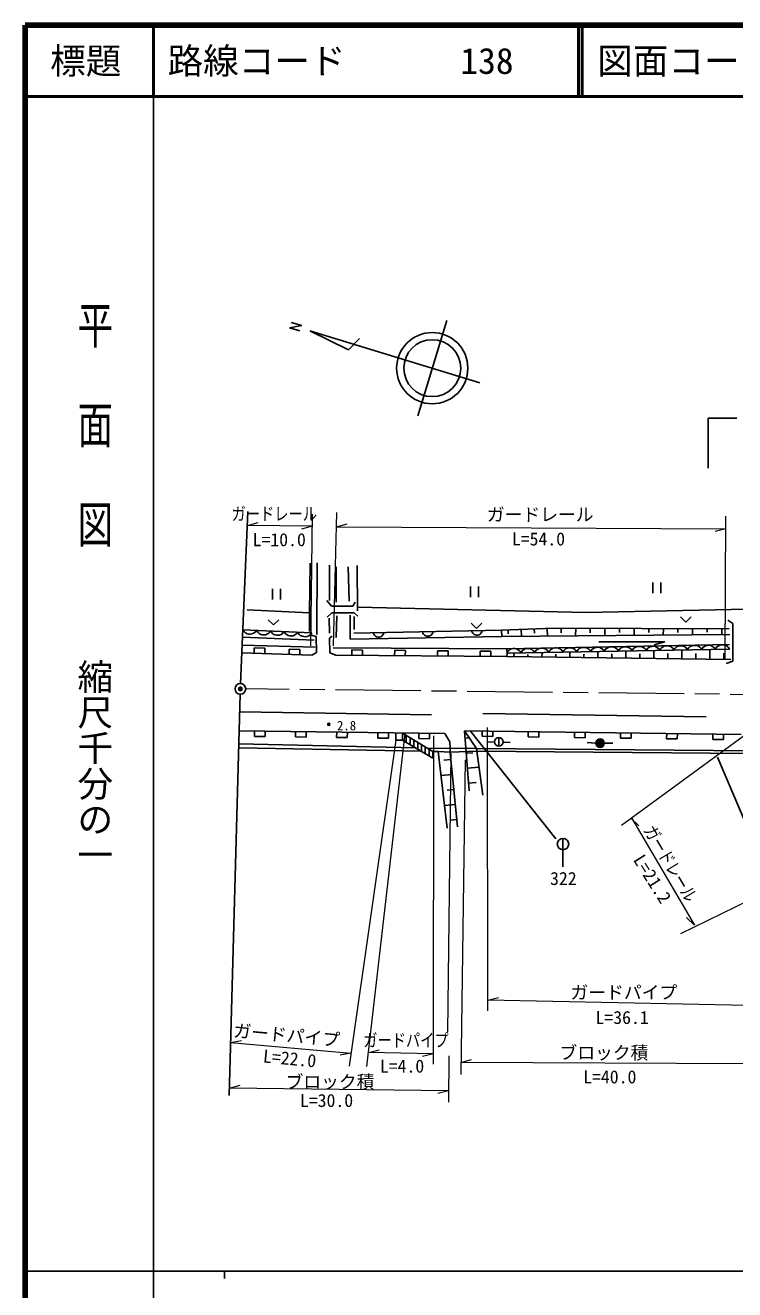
# Model space of a CAD drawing. Units: millimetres, scale not verified. Extents: x 40000 to 680000, y 20000 to 380000.
# Drawn here: x 40000 to 139700, y 202409 to 380000 of the extents above; entities that cross this region are included whole.
import ezdxf
from ezdxf.enums import TextEntityAlignment as Align

# ---------------------------------------------------------------- set-up
doc = ezdxf.new("R2010")
doc.units = ezdxf.units.MM
doc.header["$LTSCALE"] = 1000
doc.header["$PDMODE"] = 32
doc.header["$PDSIZE"] = 500
doc.linetypes.add('CHAIN', pattern=[18.5, 12, -1.5, 3.5, -1.5])
for name, color, linetype, lineweight in [('M-BGD', 7, 'Continuous', 25), ('M-BMK', 2, 'CHAIN', 13), ('M-BMK-OTRS', 5, 'Continuous', 25), ('M-BMK-SRVR', 3, 'Continuous', 25), ('M-STR-HTXT', 7, 'Continuous', 13), ('M-STR-STRC', 7, 'Continuous', 25), ('M-TTL', 2, 'Continuous', 140), ('M-TTL-BAND', 7, 'Continuous', 25), ('M-TTL-LINE', 7, 'Continuous', 50)]:
    doc.layers.add(name, color=color, linetype=linetype, lineweight=lineweight)
doc.layers.add('M-OTRS', color=6, linetype='Continuous')
doc.layers.add('M-TTL-TXT', color=7, linetype='Continuous')
doc.styles.add('@ＭＳ ゴシック', font='')
doc.styles.add('ＭＳ ゴシック', font='')
doc.styles.get('@ＭＳ ゴシック').set_extended_font_data('@MS Gothic')
doc.styles.get('ＭＳ ゴシック').set_extended_font_data('MS Gothic')

msp = doc.modelspace()

# ---------------------------------------------------------------- linework, layer by layer
at = {"layer": 'M-BGD'}
for p, q in [((79941, 297466), (80032, 304453)), ((81042, 304509), (80950, 294437)), ((82751, 304173), (82751, 299229)), ((83673, 303925), (83698, 298969)), ((85375, 303929), (85498, 299107)), ((86653, 304117), (86683, 297741)), ((74749, 300828), (74749, 299328)), ((75889, 299328), (75889, 300828)), ((102573, 301178), (102573, 299678)), ((103713, 299678), (103713, 301178)), ((128186, 301760), (128186, 300260)), ((129326, 300260), (129326, 301760)), ((82385, 299198), (83026, 298405)), ((83026, 298405), (86016, 298435)), ((86016, 298435), (86383, 298985)), ((71185, 297893), (79941, 297466)), ((79941, 297466), (79941, 294842)), ((82415, 296879), (83087, 297459)), ((82697, 296723), (82746, 294599)), ((83087, 297459), (86230, 297459)), ((83796, 297040), (83698, 294013)), ((85644, 293801), (85644, 297158)), ((86226, 296948), (86226, 295117)), ((86230, 297459), (86718, 297001)), ((86744, 298290), (118814, 297539)), ((118814, 297539), (146504, 298114)), ((132098, 296900), (132848, 296180)), ((132848, 296180), (133598, 296900)), ((70582, 295110), (80248, 294682)), ((70582, 295110), (70687, 294915)), ((70687, 294915), (70796, 294796)), ((72239, 294732), (72358, 294841)), ((72358, 294841), (72480, 295026)), ((72480, 295026), (72591, 294821)), ((72591, 294821), (72706, 294695)), ((74153, 296504), (74903, 295784)), ((74349, 294743), (74478, 294937)), ((74478, 294937), (74583, 294742)), ((74903, 295784), (75653, 296504)), ((76254, 294668), (76376, 294853)), ((76376, 294853), (76482, 294658)), ((86194, 294625), (106927, 295033)), ((95811, 294814), (95874, 294636)), ((97254, 294663), (97310, 294844)), ((102667, 296006), (103417, 295286)), ((102722, 294950), (102785, 294772)), ((103417, 295286), (104167, 296006)), ((104165, 294799), (104222, 294980)), ((106927, 295033), (114268, 295325)), ((106952, 294154), (106927, 295033)), ((107845, 295070), (107867, 294525)), ((109680, 295143), (109718, 294179)), ((111515, 295216), (111540, 294604)), ((113350, 295289), (113393, 294212)), ((114268, 295325), (138910, 295227)), ((115295, 295321), (115292, 294666)), ((117348, 295313), (117344, 294248)), ((119402, 295305), (119399, 294682)), ((121455, 295297), (121451, 294285)), ((123509, 295289), (123506, 294698)), ((125562, 295280), (125559, 294322)), ((127616, 295272), (127614, 294713)), ((129669, 295264), (129666, 294359)), ((131723, 295256), (131721, 294729)), ((133776, 295248), (133773, 294396)), ((135830, 295240), (135828, 294745)), ((137883, 295232), (137880, 294433)), ((139420, 295998), (138718, 296426)), ((139420, 290688), (139420, 295998)), ((80614, 293644), (70537, 294071)), ((70796, 294796), (70943, 294675)), ((70943, 294675), (71166, 294551)), ((71166, 294551), (71392, 294503)), ((71392, 294503), (71620, 294493)), ((71620, 294493), (71849, 294521)), ((71849, 294521), (72082, 294625)), ((72082, 294625), (72239, 294732)), ((72706, 294695), (72860, 294568)), ((72860, 294568), (73095, 294438)), ((73095, 294438), (73333, 294387)), ((73333, 294387), (73572, 294377)), ((73572, 294377), (73814, 294406)), ((73814, 294406), (74059, 294515)), ((74059, 294515), (74224, 294628)), ((74224, 294628), (74349, 294743)), ((74583, 294742), (74692, 294623)), ((74692, 294623), (74839, 294503)), ((74839, 294503), (75062, 294379)), ((75062, 294379), (75288, 294331)), ((75288, 294331), (75516, 294321)), ((75516, 294321), (75745, 294349)), ((75745, 294349), (75978, 294452)), ((75978, 294452), (76135, 294559)), ((76135, 294559), (76254, 294668)), ((76482, 294658), (76590, 294539)), ((76590, 294539), (76737, 294419)), ((76737, 294419), (76960, 294295)), ((76960, 294295), (77186, 294247)), ((77186, 294247), (77414, 294237)), ((77414, 294237), (77643, 294264)), ((77643, 294264), (77876, 294368)), ((77876, 294368), (78033, 294475)), ((78033, 294475), (78152, 294584)), ((78152, 294584), (78274, 294769)), ((78274, 294769), (78385, 294564)), ((78385, 294564), (78500, 294439)), ((78500, 294439), (78654, 294312)), ((78654, 294312), (78889, 294181)), ((78889, 294181), (79127, 294131)), ((79127, 294131), (79367, 294120)), ((79367, 294120), (79608, 294149)), ((79608, 294149), (79853, 294259)), ((79853, 294259), (80018, 294371)), ((80018, 294371), (80144, 294486)), ((80144, 294486), (80272, 294681)), ((80889, 294132), (80187, 294346)), ((80920, 291904), (80889, 294132)), ((83148, 294224), (82751, 293919)), ((82751, 293919), (82812, 291843)), ((106952, 294154), (85644, 293801)), ((88900, 294678), (88963, 294499)), ((88963, 294499), (89056, 294351)), ((89056, 294351), (89209, 294204)), ((89209, 294204), (89361, 294117)), ((89361, 294117), (89542, 294061)), ((89542, 294061), (89782, 294066)), ((89782, 294066), (89961, 294129)), ((89961, 294129), (90109, 294222)), ((90109, 294222), (90256, 294375)), ((90256, 294375), (90343, 294527)), ((90343, 294527), (90399, 294708)), ((95874, 294636), (95967, 294487)), ((95967, 294487), (96120, 294340)), ((96120, 294340), (96272, 294253)), ((96272, 294253), (96453, 294197)), ((96453, 294197), (96693, 294202)), ((96693, 294202), (96872, 294265)), ((96872, 294265), (97020, 294358)), ((97020, 294358), (97167, 294511)), ((97167, 294511), (97254, 294663)), ((102785, 294772), (102878, 294623)), ((102878, 294623), (103031, 294476)), ((103031, 294476), (103183, 294389)), ((103183, 294389), (103364, 294333)), ((103364, 294333), (103604, 294338)), ((103604, 294338), (103783, 294401)), ((103783, 294401), (103931, 294494)), ((103931, 294494), (104078, 294647)), ((104078, 294647), (104165, 294799)), ((139027, 294444), (106952, 294154)), ((120620, 293401), (129869, 293401)), ((129869, 293401), (128369, 292981)), ((70442, 291873), (80279, 291538)), ((70488, 292938), (80737, 292667)), ((72178, 292564), (72152, 291815)), ((73677, 292513), (72178, 292564)), ((73651, 291764), (73677, 292513)), ((77096, 292397), (77070, 291647)), ((78595, 292346), (77096, 292397)), ((78569, 291596), (78595, 292346)), ((80279, 291538), (80920, 291904)), ((82812, 291843), (83636, 291538)), ((107675, 292442), (83257, 292550)), ((83636, 291538), (107694, 291327)), ((85900, 292268), (85893, 291518)), ((87400, 292255), (85900, 292268)), ((87393, 291505), (87400, 292255)), ((91914, 292215), (91908, 291465)), ((93414, 292202), (91914, 292215)), ((93408, 291452), (93414, 292202)), ((97929, 292163), (97922, 291413)), ((99429, 292150), (97929, 292163)), ((99422, 291400), (99429, 292150)), ((103944, 292110), (103937, 291360)), ((105444, 292097), (103944, 292110)), ((105437, 291347), (105444, 292097)), ((107783, 292033), (107667, 291831)), ((107675, 292442), (138949, 293022)), ((107705, 291831), (107675, 292442)), ((107705, 291831), (107694, 291327)), ((107694, 291327), (139145, 290932)), ((138962, 292397), (107705, 291831)), ((107901, 292155), (107783, 292033)), ((108059, 292278), (107901, 292155)), ((108297, 292402), (108059, 292278)), ((108536, 292447), (108297, 292402)), ((108776, 292451), (108536, 292447)), ((108677, 291315), (108684, 291849)), ((109017, 292415), (108776, 292451)), ((109259, 292300), (109017, 292415)), ((109421, 292183), (109259, 292300)), ((109543, 292065), (109421, 292183)), ((109667, 291867), (109543, 292065)), ((109777, 292059), (109667, 291867)), ((109889, 292175), (109777, 292059)), ((110039, 292292), (109889, 292175)), ((110265, 292410), (110039, 292292)), ((110492, 292452), (110265, 292410)), ((110720, 292456), (110492, 292452)), ((110643, 291290), (110647, 291647)), ((110949, 292422), (110720, 292456)), ((111179, 292312), (110949, 292422)), ((111333, 292201), (111179, 292312)), ((111449, 292089), (111333, 292201)), ((111566, 291901), (111449, 292089)), ((111683, 292103), (111566, 291901)), ((111801, 292226), (111683, 292103)), ((111958, 292349), (111801, 292226)), ((112196, 292473), (111958, 292349)), ((112435, 292517), (112196, 292473)), ((112675, 292522), (112435, 292517)), ((112609, 291265), (112617, 291920)), ((112916, 292486), (112675, 292522)), ((113158, 292370), (112916, 292486)), ((113320, 292253), (113158, 292370)), ((113442, 292135), (113320, 292253)), ((113566, 291938), (113442, 292135)), ((113682, 292140), (113566, 291938)), ((113800, 292262), (113682, 292140)), ((113958, 292385), (113800, 292262)), ((114196, 292509), (113958, 292385)), ((114435, 292553), (114196, 292509)), ((114675, 292558), (114435, 292553)), ((114574, 291241), (114580, 291670)), ((114916, 292522), (114675, 292558)), ((115158, 292406), (114916, 292522)), ((115320, 292289), (115158, 292406)), ((115442, 292172), (115320, 292289)), ((115566, 291974), (115442, 292172)), ((115676, 292166), (115566, 291974)), ((115788, 292282), (115676, 292166)), ((115938, 292399), (115788, 292282)), ((116164, 292517), (115938, 292399)), ((116391, 292559), (116164, 292517)), ((116619, 292563), (116391, 292559)), ((116540, 291216), (116550, 291992)), ((116848, 292529), (116619, 292563)), ((117078, 292419), (116848, 292529)), ((117232, 292308), (117078, 292419)), ((117348, 292196), (117232, 292308)), ((117465, 292008), (117348, 292196)), ((117582, 292210), (117465, 292008)), ((117700, 292332), (117582, 292210)), ((117857, 292455), (117700, 292332)), ((118095, 292580), (117857, 292455)), ((118334, 292624), (118095, 292580)), ((118574, 292628), (118334, 292624)), ((118506, 291191), (118512, 291693)), ((118815, 292593), (118574, 292628)), ((119057, 292477), (118815, 292593)), ((119219, 292360), (119057, 292477)), ((119341, 292242), (119219, 292360)), ((119465, 292044), (119341, 292242)), ((119576, 292236), (119465, 292044)), ((119688, 292352), (119576, 292236)), ((119837, 292469), (119688, 292352)), ((120063, 292587), (119837, 292469)), ((120291, 292629), (120063, 292587)), ((120519, 292633), (120291, 292629)), ((120471, 291167), (120482, 292063)), ((120747, 292600), (120519, 292633)), ((120977, 292490), (120747, 292600)), ((121131, 292378), (120977, 292490)), ((121247, 292267), (121131, 292378)), ((121365, 292079), (121247, 292267)), ((121481, 292281), (121365, 292079)), ((121599, 292403), (121481, 292281)), ((121757, 292526), (121599, 292403)), ((121995, 292650), (121757, 292526)), ((122234, 292694), (121995, 292650)), ((122474, 292699), (122234, 292694)), ((122437, 291142), (122444, 291716)), ((122714, 292663), (122474, 292699)), ((122957, 292548), (122714, 292663)), ((123119, 292430), (122957, 292548)), ((123241, 292313), (123119, 292430)), ((123364, 292115), (123241, 292313)), ((123475, 292307), (123364, 292115)), ((123587, 292423), (123475, 292307)), ((123737, 292540), (123587, 292423)), ((123963, 292658), (123737, 292540)), ((124190, 292700), (123963, 292658)), ((124418, 292704), (124190, 292700)), ((124403, 291117), (124415, 292134)), ((124647, 292670), (124418, 292704)), ((124877, 292560), (124647, 292670)), ((125031, 292449), (124877, 292560)), ((125147, 292337), (125031, 292449)), ((125264, 292149), (125147, 292337)), ((125381, 292351), (125264, 292149)), ((125498, 292474), (125381, 292351)), ((125656, 292596), (125498, 292474)), ((125894, 292721), (125656, 292596)), ((126133, 292765), (125894, 292721)), ((126373, 292769), (126133, 292765)), ((126368, 291093), (126376, 291739)), ((126614, 292734), (126373, 292769)), ((126856, 292618), (126614, 292734)), ((127018, 292501), (126856, 292618)), ((127140, 292383), (127018, 292501)), ((127264, 292185), (127140, 292383)), ((127374, 292377), (127264, 292185)), ((127486, 292493), (127374, 292377)), ((127636, 292610), (127486, 292493)), ((127862, 292728), (127636, 292610)), ((128089, 292770), (127862, 292728)), ((128317, 292775), (128089, 292770)), ((128546, 292741), (128317, 292775)), ((128334, 291068), (128348, 292205)), ((128776, 292631), (128546, 292741)), ((128930, 292520), (128776, 292631)), ((129046, 292408), (128930, 292520)), ((129164, 292220), (129046, 292408)), ((129280, 292422), (129164, 292220)), ((129398, 292544), (129280, 292422)), ((129555, 292667), (129398, 292544)), ((129793, 292791), (129555, 292667)), ((130033, 292836), (129793, 292791)), ((130272, 292840), (130033, 292836)), ((130513, 292804), (130272, 292840)), ((130300, 291043), (130309, 291762)), ((130755, 292689), (130513, 292804)), ((130917, 292572), (130755, 292689)), ((131040, 292454), (130917, 292572)), ((131163, 292256), (131040, 292454)), ((131274, 292448), (131163, 292256)), ((131386, 292564), (131274, 292448)), ((131536, 292681), (131386, 292564)), ((131761, 292799), (131536, 292681)), ((131989, 292841), (131761, 292799)), ((132217, 292845), (131989, 292841)), ((132445, 292811), (132217, 292845)), ((132265, 291019), (132281, 292276)), ((132675, 292701), (132445, 292811)), ((132829, 292590), (132675, 292701)), ((132945, 292478), (132829, 292590)), ((133063, 292290), (132945, 292478)), ((133179, 292492), (133063, 292290)), ((133297, 292615), (133179, 292492)), ((133455, 292738), (133297, 292615)), ((133693, 292862), (133455, 292738)), ((133932, 292906), (133693, 292862)), ((134172, 292911), (133932, 292906)), ((134413, 292875), (134172, 292911)), ((134231, 290994), (134241, 291785)), ((134655, 292759), (134413, 292875)), ((134817, 292642), (134655, 292759)), ((134939, 292524), (134817, 292642)), ((135063, 292327), (134939, 292524)), ((135173, 292519), (135063, 292327)), ((135285, 292635), (135173, 292519)), ((135435, 292751), (135285, 292635)), ((135661, 292869), (135435, 292751)), ((135888, 292912), (135661, 292869)), ((136116, 292916), (135888, 292912)), ((136345, 292882), (136116, 292916)), ((136197, 290969), (136214, 292347)), ((136575, 292772), (136345, 292882)), ((136729, 292661), (136575, 292772)), ((136845, 292549), (136729, 292661)), ((136962, 292361), (136845, 292549)), ((137079, 292563), (136962, 292361)), ((137196, 292685), (137079, 292563)), ((137354, 292808), (137196, 292685)), ((137592, 292932), (137354, 292808)), ((137831, 292977), (137592, 292932)), ((138071, 292981), (137831, 292977)), ((138312, 292945), (138071, 292981)), ((138162, 290945), (138173, 291808)), ((138554, 292830), (138312, 292945)), ((138716, 292713), (138554, 292830)), ((138838, 292595), (138716, 292713)), ((138962, 292397), (138838, 292595)), ((138474, 290352), (139420, 290688)), ((70062, 280892), (98966, 280523)), ((72202, 280865), (72193, 280115)), ((73693, 280096), (73702, 280846)), ((77983, 280791), (77974, 280041)), ((79473, 280022), (79483, 280772)), ((83764, 280717), (83754, 279967)), ((85254, 279948), (85264, 280698)), ((89545, 280643), (89535, 279893)), ((91035, 279874), (91045, 280624)), ((92061, 279607), (92061, 280611)), ((93015, 279607), (93015, 280599)), ((93015, 280599), (97287, 278005)), ((102358, 272497), (101717, 280920)), ((101717, 280920), (103426, 278418)), ((101717, 280920), (140615, 280400)), ((104209, 280887), (104199, 280137)), ((105698, 280117), (105708, 280867)), ((110692, 280800), (110681, 280050)), ((112181, 280030), (112191, 280780)), ((117174, 280714), (117164, 279964)), ((118664, 279944), (118674, 280694)), ((123657, 280627), (123647, 279877)), ((125147, 279857), (125157, 280607)), ((70012, 279078), (94846, 278528)), ((72193, 280115), (73693, 280096)), ((77974, 280041), (79473, 280022)), ((83754, 279967), (85254, 279948)), ((89535, 279893), (91035, 279874)), ((93015, 279607), (92061, 279607)), ((97287, 277089), (93015, 279607)), ((93549, 280275), (93549, 279293)), ((94083, 278978), (94083, 279950)), ((94617, 279626), (94617, 278663)), ((95151, 279302), (95151, 278348)), ((95326, 280569), (95316, 279819)), ((95316, 279819), (96816, 279800)), ((95685, 278978), (95685, 278034)), ((96816, 279800), (96826, 280550)), ((98966, 280523), (99653, 279340)), ((99653, 279340), (99729, 278425)), ((101797, 279868), (102405, 279914)), ((104199, 280137), (105698, 280117)), ((105956, 279344), (104956, 279319)), ((106555, 279959), (106555, 278759)), ((107154, 279318), (108152, 279250)), ((110681, 280050), (112181, 280030)), ((117164, 279964), (118664, 279944)), ((120171, 279193), (118972, 279256)), ((121370, 279161), (122570, 279161)), ((123647, 279877), (125147, 279857)), ((130140, 280540), (130130, 279790)), ((130130, 279790), (131630, 279770)), ((131630, 279770), (131640, 280520)), ((136623, 280454), (136613, 279704)), ((136613, 279704), (138113, 279684)), ((138113, 279684), (138123, 280434)), ((95686, 278033), (69996, 278501)), ((96219, 278654), (96219, 277719)), ((96568, 278442), (99724, 278483)), ((96753, 278329), (96753, 277404)), ((98012, 278005), (97287, 278005)), ((97287, 278005), (97287, 277089)), ((99309, 267247), (98012, 278005)), ((99698, 277930), (98012, 278005)), ((99729, 278425), (99691, 277814)), ((99691, 277814), (100721, 267400)), ((103475, 278058), (99698, 277930)), ((99724, 278483), (103426, 278418)), ((101957, 277762), (102882, 277832)), ((103426, 278418), (104311, 271856)), ((103426, 278418), (142283, 278112)), ((141718, 277719), (103475, 278058)), ((99800, 276877), (98821, 276782)), ((102118, 275656), (103782, 275782)), ((100005, 274771), (98421, 274617)), ((102278, 273550), (103350, 273632)), ((100210, 272665), (99288, 272575)), ((100414, 270559), (98928, 270414)), ((100619, 268453), (99756, 268369)), ((125093, 268646), (126222, 267574)), ((134057, 253628), (132934, 254707))]:
    msp.add_line(p, q, dxfattribs=at)
for centre, radius in [((82648, 281824), 150), ((82648, 281824), 90), ((82648, 281824), 30), ((106555, 279359), 600), ((120770, 279161), 600), ((120770, 279161), 528), ((120770, 279161), 456), ((120770, 279161), 384), ((120770, 279161), 312), ((120770, 279161), 240), ((120770, 279161), 168), ((120770, 279161), 96), ((120770, 279161), 24)]:
    msp.add_circle(centre, radius, dxfattribs=at)
at = {"layer": 'M-BMK'}
msp.add_line((169580, 285686), (70974, 286785), dxfattribs=at)
at = {"layer": 'M-BMK-OTRS'}
for p, q in [((71296, 311705), (70256, 287543)), ((70203, 286044), (68656, 229675))]:
    msp.add_line(p, q, dxfattribs=at)
at = {"layer": 'M-BMK-SRVR'}
for p, q in [((77129, 337519), (78843, 337832)), ((78605, 337068), (77129, 337519)), ((78843, 337832), (77359, 338278)), ((99237, 338536), (95144, 325148)), ((79977, 337104), (85422, 334394)), ((79977, 337104), (103884, 329795)), ((85422, 334394), (86963, 336014))]:
    msp.add_line(p, q, dxfattribs=at)
for centre, radius in [((97190, 331842), 5000), ((97190, 331842), 4000), ((70224, 286794), 750), ((70224, 286794), 30)]:
    msp.add_circle(centre, radius, dxfattribs=at)
at = {"layer": 'M-OTRS'}
msp.add_point((70224, 286794), dxfattribs=at)
at = {"layer": 'M-STR-HTXT'}
for p, q in [((80340, 311345), (80065, 292850)), ((83331, 292850), (83788, 311589)), ((138379, 290916), (138472, 311034)), ((71212, 309755), (72712, 310174)), ((80315, 309649), (71212, 309755)), ((80315, 309649), (78810, 309246)), ((83739, 309578), (85241, 309991)), ((83739, 309578), (138464, 309297)), ((138464, 309297), (136962, 308885)), ((105014, 241600), (104966, 281391)), ((92061, 279607), (85502, 233802)), ((88006, 233743), (93401, 280538)), ((97351, 280194), (97331, 234099)), ((123793, 267645), (140901, 280162)), ((99395, 238626), (99852, 277715)), ((101805, 276830), (101199, 232658)), ((125193, 268669), (134057, 253628)), ((132138, 252445), (150498, 261446)), ((105012, 243056), (106518, 243453)), ((141545, 242322), (105012, 243056)), ((68860, 237124), (70392, 237408)), ((68860, 237124), (85762, 235613)), ((85762, 235613), (84230, 235328)), ((88232, 235706), (89739, 236101)), ((97332, 235558), (88232, 235706)), ((97332, 235558), (95825, 235163)), ((99525, 235243), (99454, 228731)), ((101222, 234319), (102722, 234739)), ((141633, 234141), (101222, 234319)), ((68684, 230718), (70189, 231119)), ((99472, 230341), (68684, 230718)), ((99472, 230341), (97965, 229947))]:
    msp.add_line(p, q, dxfattribs=at)
at = {"layer": 'M-STR-STRC'}
for p, q in [((135980, 317817), (135980, 324817)), ((135980, 324817), (139980, 324817)), ((70135, 283566), (97106, 283150)), ((104318, 283329), (135709, 282884)), ((102586, 280874), (114582, 265748)), ((137288, 277219), (147123, 253972)), ((115567, 265804), (115567, 261804))]:
    msp.add_line(p, q, dxfattribs=at)
msp.add_circle((115567, 265004), 800, dxfattribs=at)
at = {"layer": 'M-TTL'}
for p, q in [((40000, 380000), (40000, 20000)), ((680000, 380000), (40000, 380000))]:
    msp.add_line(p, q, dxfattribs=at)
at = {"layer": 'M-TTL-BAND'}
for p, q in [((58000, 370000), (58000, 20000)), ((40000, 205000), (579000, 205000)), ((68000, 205000), (68000, 204000))]:
    msp.add_line(p, q, dxfattribs=at)
at = {"layer": 'M-TTL-LINE'}
for p, q in [((58000, 380000), (58000, 370000)), ((117750, 380000), (117750, 370000)), ((118250, 380000), (118250, 370000)), ((40000, 370000), (680000, 370000))]:
    msp.add_line(p, q, dxfattribs=at)

# ---------------------------------------------------------------- texts
at = {"layer": 'M-BGD', "style": 'ＭＳ ゴシック'}
msp.add_text('2.8', height=1320, dxfattribs=at).set_placement((85150, 281642), align=Align.MIDDLE_CENTER)
at = {"layer": 'M-STR-HTXT', "style": 'ＭＳ ゴシック', "width": 0.8}
for s, p in [('ガードレール', (74999, 311381)), ('ガードパイプ', (93492, 237451))]:
    msp.add_text(s, height=1833, dxfattribs=at).set_placement(p, align=Align.MIDDLE_CENTER)
at = {"layer": 'M-STR-HTXT', "style": 'ＭＳ ゴシック'}
for s, p in [('ガードレール', (112365, 311283)), ('L=10.0', (75687, 307754)), ('L=54.0', (112118, 307856)), ('ガードパイプ', (124118, 244166)), ('L=36.1', (123871, 240649)), ('ブロック積', (121318, 235702)), ('L=4.0', (92948, 233815)), ('ブロック積', (82824, 231609)), ('L=40.0', (122142, 232304)), ('L=30.0', (82336, 228987))]:
    msp.add_text(s, height=1833, dxfattribs=at).set_placement(p, align=Align.MIDDLE_CENTER)
at = {"layer": 'M-STR-HTXT', "style": 'ＭＳ ゴシック', "width": 0.8}
msp.add_text('ガードレール', height=1833, rotation=300.8, dxfattribs=at).set_placement((130665, 262277), align=Align.MIDDLE_CENTER)
at = {"layer": 'M-STR-HTXT', "style": 'ＭＳ ゴシック'}
for s, rotation, p in [('L=21.2', 302.2, (128130, 260119)), ('ガードパイプ', 354.8, (76737, 238161)), ('L=22.0', 354.5, (77157, 234889))]:
    msp.add_text(s, height=1833, rotation=rotation, dxfattribs=at).set_placement(p, align=Align.MIDDLE_CENTER)
at = {"layer": 'M-STR-STRC', "style": 'ＭＳ ゴシック'}
msp.add_text('322', height=1833, dxfattribs=at).set_placement((115620, 260169), align=Align.MIDDLE_CENTER)
at = {"layer": 'M-TTL-BAND', "style": '@ＭＳ ゴシック', "width": 1.4}
msp.add_text('平  面  図', height=3666, rotation=270, dxfattribs=at).set_placement((49777, 306475), align=Align.MIDDLE_RIGHT)
at = {"layer": 'M-TTL-BAND', "style": '@ＭＳ ゴシック'}
msp.add_text('縮尺千分の一', height=3666, rotation=270, dxfattribs=at).set_placement((49777, 261030), align=Align.MIDDLE_RIGHT)
at = {"layer": 'M-TTL-TXT', "style": 'ＭＳ ゴシック'}
msp.add_text('標題', height=3666, dxfattribs=at).set_placement((48500, 375000), align=Align.MIDDLE_CENTER)
for s, p in [('路線コード', (60000, 375000)), ('138', (101142, 375000)), ('図面コード', (120380, 375000))]:
    msp.add_text(s, height=3666, dxfattribs=at).set_placement(p, align=Align.MIDDLE_LEFT)

doc.saveas('drawing.dxf')
